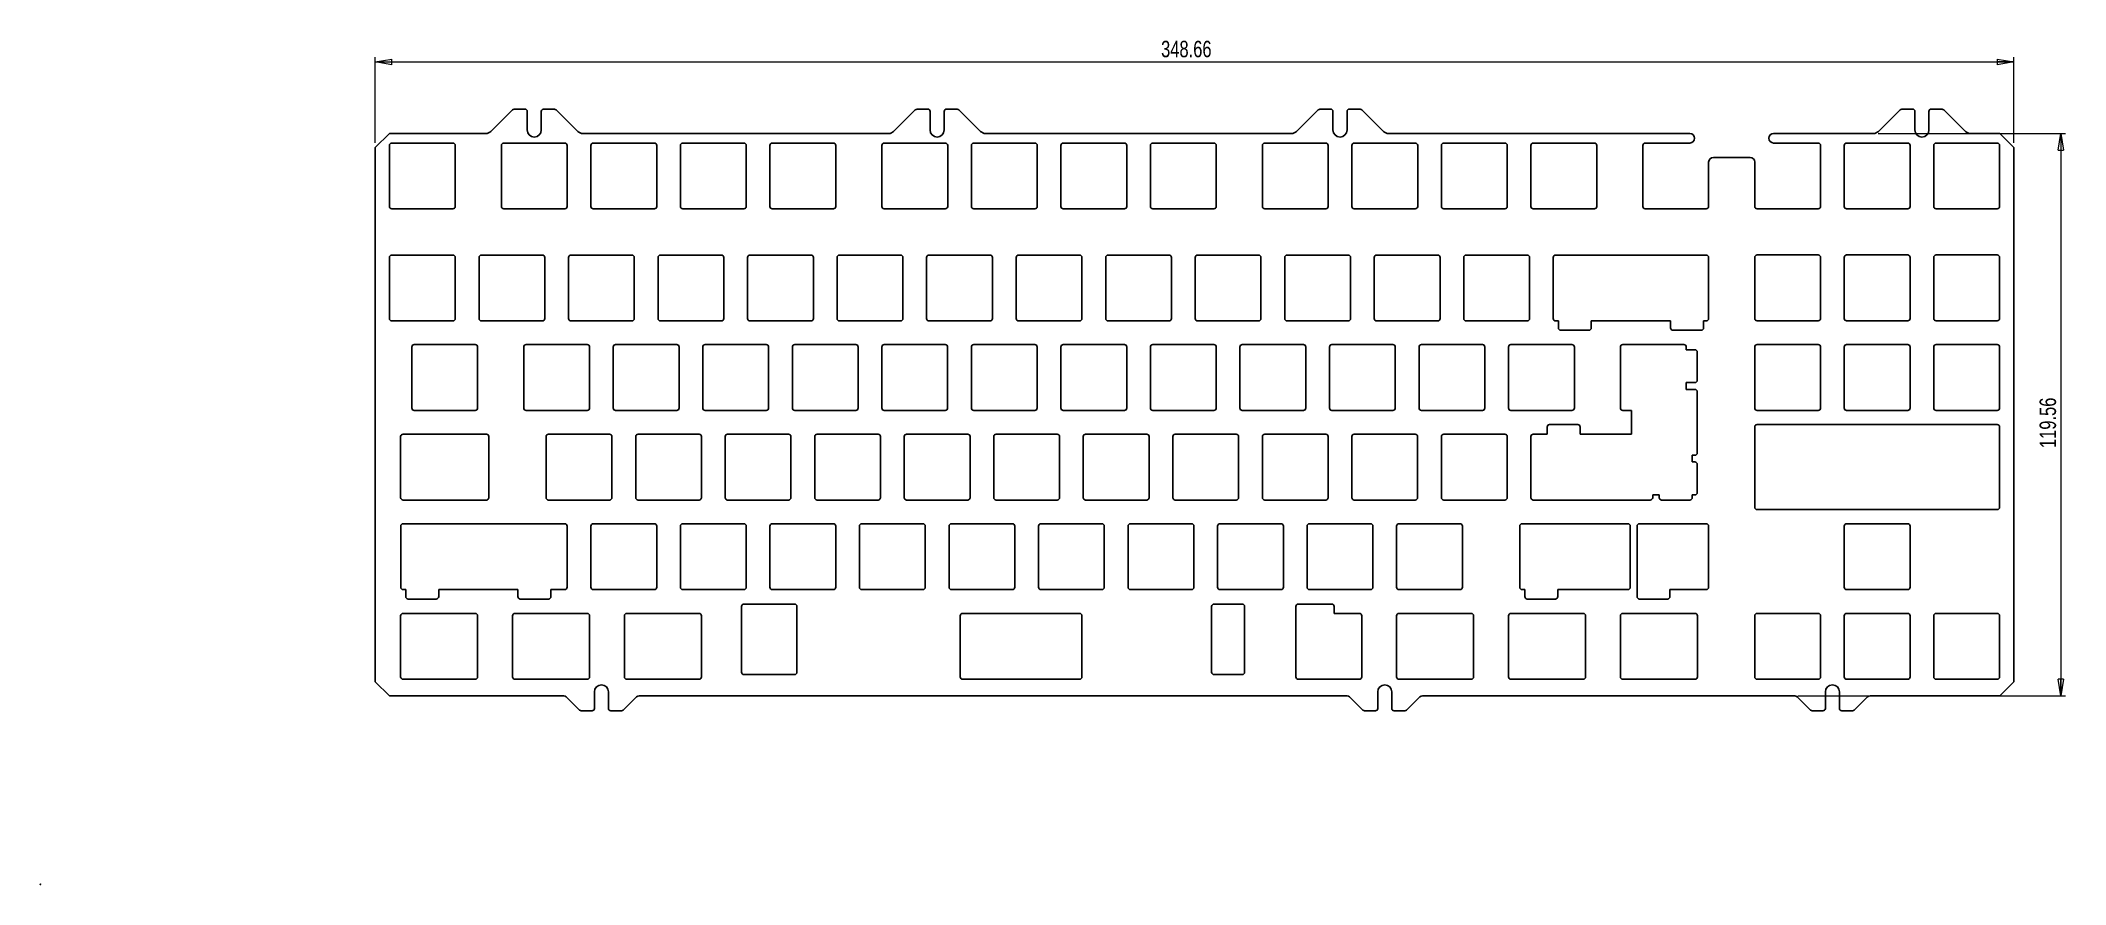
# Model space of a CAD drawing. Header units: millimetres. Extents: x 365 to 796, y 1071 to 1251.
import ezdxf

# ---------------------------------------------------------------- set-up
doc = ezdxf.new("R2010")
doc.units = ezdxf.units.MM
doc.header["$PDSIZE"] = -1
doc.styles.add('SLDTEXTSTYLE0', font='TXT', dxfattribs={"width": 0.75})
doc.dimstyles.new('SLDDIMSTYLE0', dxfattribs={"dimtxt": 3.5, "dimasz": 3.556, "dimexe": 0, "dimexo": 0.0625, "dimgap": 0.875, "dimtad": 1, "dimrnd": 1e-09, "dimzin": 12, "dimdsep": 46, "dimtxsty": 'SLDTEXTSTYLE0', "dimblk1": 'CLOSED', "dimblk2": 'CLOSED', "dimsah": 1, "dimcen": 0.09, "dimadec": 0, "dimazin": 3, "dimtfac": 1, "dimtofl": 0, "dimtmove": 0, "dimatfit": 3, "dimldrblk": 'CLOSED', "dimfxl": 0, "dimfrac": 2, "dimtolj": 1, "dimtzin": 12, "dimarcsym": 0})

# ---------------------------------------------------------------- blocks, each defined once
blk = doc.blocks.new('_Closed')
at = {"color": 0, "linetype": 'ByBlock', "lineweight": -2}
for p, q in [((-1, 0.166667), (0, 0)), ((-1, 0.166667), (-1, -0.166667)), ((0, 0), (-1, -0.166667)), ((0, 0), (-1, 0))]:
    blk.add_line(p, q, dxfattribs=at)
blk = doc.blocks.new('_D')
at = {"color": 7, "linetype": 'Continuous', "lineweight": 0}
for p, q in [((436.62, 1228.97), (436.62, 1247.17)), ((436.62, 1246.17), (785.28, 1246.17)), ((785.28, 1228.97), (785.28, 1247.17))]:
    blk.add_line(p, q, dxfattribs=at)
at = {"color": 7, "linetype": 'Continuous', "lineweight": 18, "xscale": 3.556, "yscale": 3.556}
for p, rotation in [((436.62, 1246.17, -1.25), 179.9999999999991), ((785.28, 1246.17, -1.25), 359.9999999999992)]:
    blk.add_blockref('_Closed', p, dxfattribs=dict(at, rotation=rotation))
at = {"color": 7, "linetype": 'Continuous', "lineweight": 18, "insert": (603.84, 1250.68), "char_height": 3.5, "attachment_point": 1, "style": 'SLDTEXTSTYLE0'}
blk.add_mtext('348.66', dxfattribs=at)
blk = doc.blocks.new('_D_1')
at = {"color": 7, "linetype": 'Continuous', "lineweight": 0}
for p, q in [((756.41, 1230.97), (796.29, 1230.97)), ((795.29, 1230.97), (795.29, 1111.4)), ((739.36, 1111.4), (796.29, 1111.4))]:
    blk.add_line(p, q, dxfattribs=at)
at = {"color": 7, "linetype": 'Continuous', "lineweight": 18, "xscale": 3.556, "yscale": 3.556}
for p, rotation in [((795.29, 1230.97, -1.25), 90.00000000000196), ((795.29, 1111.4, -1.25), 270.0000000000019)]:
    blk.add_blockref('_Closed', p, dxfattribs=dict(at, rotation=rotation))
at = {"color": 7, "linetype": 'Continuous', "lineweight": 18, "insert": (790.77, 1164.07), "char_height": 3.5, "attachment_point": 1, "rotation": 90, "style": 'SLDTEXTSTYLE0'}
blk.add_mtext('119.56', dxfattribs=at)

msp = doc.modelspace()

# ---------------------------------------------------------------- linework, layer by layer
at = {"color": 7, "linetype": 'Continuous', "lineweight": 25}
for p, q in [((465.666, 1235.873), (461.199, 1231.405)), ((468.459, 1236.166), (466.373, 1236.166)), ((468.959, 1231.716), (468.959, 1235.666)), ((471.959, 1235.666), (471.959, 1231.716)), ((474.545, 1236.166), (472.459, 1236.166)), ((479.72, 1231.405), (475.252, 1235.873)), ((551.391, 1235.873), (546.924, 1231.405)), ((554.184, 1236.166), (552.098, 1236.166)), ((554.684, 1231.716), (554.684, 1235.666)), ((557.684, 1235.666), (557.684, 1231.716)), ((560.27, 1236.166), (558.184, 1236.166)), ((565.445, 1231.405), (560.977, 1235.873)), ((637.116, 1235.873), (632.649, 1231.405)), ((639.909, 1236.166), (637.823, 1236.166)), ((640.409, 1231.716), (640.409, 1235.666)), ((643.409, 1235.666), (643.409, 1231.716)), ((645.995, 1236.166), (643.909, 1236.166)), ((651.17, 1231.405), (646.702, 1235.873)), ((760.941, 1235.873), (756.474, 1231.405)), ((763.734, 1236.166), (761.648, 1236.166)), ((764.234, 1231.716), (764.234, 1235.666)), ((767.234, 1235.666), (767.234, 1231.716)), ((769.82, 1236.166), (767.734, 1236.166)), ((774.995, 1231.405), (770.527, 1235.873)), ((439.622, 1230.966), (436.622, 1227.966)), ((460.138, 1230.966), (439.622, 1230.966)), ((439.647, 1215.441), (439.647, 1228.441)), ((440.147, 1228.941), (453.147, 1228.941)), ((453.647, 1228.441), (453.647, 1215.441)), ((463.46, 1215.441), (463.46, 1228.441)), ((463.96, 1228.941), (476.96, 1228.941)), ((477.46, 1228.441), (477.46, 1215.441)), ((545.863, 1230.966), (480.781, 1230.966)), ((482.51, 1215.441), (482.51, 1228.441)), ((483.01, 1228.941), (496.01, 1228.941)), ((496.51, 1228.441), (496.51, 1215.441)), ((501.56, 1215.441), (501.56, 1228.441)), ((502.06, 1228.941), (515.06, 1228.941)), ((515.56, 1228.441), (515.56, 1215.441)), ((520.61, 1215.441), (520.61, 1228.441)), ((521.11, 1228.941), (534.11, 1228.941)), ((534.61, 1228.441), (534.61, 1215.441)), ((544.424, 1215.441), (544.424, 1228.441)), ((544.924, 1228.941), (557.924, 1228.941)), ((558.424, 1228.441), (558.424, 1215.441)), ((563.474, 1215.441), (563.474, 1228.441)), ((563.974, 1228.941), (576.974, 1228.941)), ((631.588, 1230.966), (566.506, 1230.966)), ((577.474, 1228.441), (577.474, 1215.441)), ((582.524, 1215.441), (582.524, 1228.441)), ((583.024, 1228.941), (596.024, 1228.941)), ((596.524, 1228.441), (596.524, 1215.441)), ((601.574, 1215.441), (601.574, 1228.441)), ((602.074, 1228.941), (615.074, 1228.941)), ((615.574, 1228.441), (615.574, 1215.441)), ((625.387, 1215.441), (625.387, 1228.441)), ((625.887, 1228.941), (638.887, 1228.941)), ((639.387, 1228.441), (639.387, 1215.441)), ((644.437, 1215.441), (644.437, 1228.441)), ((644.937, 1228.941), (657.937, 1228.941)), ((716.351, 1230.966), (652.231, 1230.966)), ((658.437, 1228.441), (658.437, 1215.441)), ((663.487, 1215.441), (663.487, 1228.441)), ((663.987, 1228.941), (676.987, 1228.941)), ((677.487, 1228.441), (677.487, 1215.441)), ((682.537, 1215.441), (682.537, 1228.441)), ((683.037, 1228.941), (696.037, 1228.941)), ((696.537, 1228.441), (696.537, 1215.441)), ((706.351, 1215.441), (706.351, 1228.441)), ((706.851, 1228.941), (716.351, 1228.941)), ((755.413, 1230.966), (734.159, 1230.966)), ((734.159, 1228.941), (743.659, 1228.941)), ((744.159, 1228.441), (744.159, 1215.441)), ((749.209, 1215.441), (749.209, 1228.441)), ((749.709, 1228.941), (762.709, 1228.941)), ((763.209, 1228.441), (763.209, 1215.441)), ((768.259, 1215.441), (768.259, 1228.441)), ((768.759, 1228.941), (781.759, 1228.941)), ((782.284, 1230.966), (776.056, 1230.966)), ((782.259, 1228.441), (782.259, 1215.441)), ((785.284, 1227.966), (782.284, 1230.966)), ((436.622, 1227.966), (436.622, 1114.403)), ((720.351, 1224.891), (720.351, 1215.441)), ((729.159, 1225.891), (721.351, 1225.891)), ((730.159, 1215.441), (730.159, 1224.891)), ((785.284, 1114.403), (785.284, 1227.966)), ((453.147, 1214.941), (440.147, 1214.941)), ((476.96, 1214.941), (463.96, 1214.941)), ((496.01, 1214.941), (483.01, 1214.941)), ((515.06, 1214.941), (502.06, 1214.941)), ((534.11, 1214.941), (521.11, 1214.941)), ((557.924, 1214.941), (544.924, 1214.941)), ((576.974, 1214.941), (563.974, 1214.941)), ((596.024, 1214.941), (583.024, 1214.941)), ((615.074, 1214.941), (602.074, 1214.941)), ((638.887, 1214.941), (625.887, 1214.941)), ((657.937, 1214.941), (644.937, 1214.941)), ((676.987, 1214.941), (663.987, 1214.941)), ((696.037, 1214.941), (683.037, 1214.941)), ((719.851, 1214.941), (706.851, 1214.941)), ((743.659, 1214.941), (730.659, 1214.941)), ((762.709, 1214.941), (749.709, 1214.941)), ((781.759, 1214.941), (768.759, 1214.941)), ((439.647, 1191.609), (439.647, 1204.609)), ((440.147, 1205.109), (453.147, 1205.109)), ((453.647, 1204.609), (453.647, 1191.609)), ((458.697, 1191.609), (458.697, 1204.609)), ((459.197, 1205.109), (472.197, 1205.109)), ((472.697, 1204.609), (472.697, 1191.609)), ((477.747, 1191.609), (477.747, 1204.609)), ((478.247, 1205.109), (491.247, 1205.109)), ((491.747, 1204.609), (491.747, 1191.609)), ((496.797, 1191.609), (496.797, 1204.609)), ((497.297, 1205.109), (510.297, 1205.109)), ((510.797, 1204.609), (510.797, 1191.609)), ((515.847, 1191.609), (515.847, 1204.609)), ((516.347, 1205.109), (529.347, 1205.109)), ((529.847, 1204.609), (529.847, 1191.609)), ((534.897, 1191.609), (534.897, 1204.609)), ((535.397, 1205.109), (548.397, 1205.109)), ((548.897, 1204.609), (548.897, 1191.609)), ((553.947, 1191.609), (553.947, 1204.609)), ((567.447, 1205.109), (554.447, 1205.109)), ((567.947, 1204.609), (567.947, 1191.609)), ((572.997, 1191.609), (572.997, 1204.609)), ((586.497, 1205.109), (573.497, 1205.109)), ((586.997, 1204.609), (586.997, 1191.609)), ((592.047, 1191.609), (592.047, 1204.609)), ((605.547, 1205.109), (592.547, 1205.109)), ((606.047, 1204.609), (606.047, 1191.609)), ((611.097, 1191.609), (611.097, 1204.609)), ((624.597, 1205.109), (611.597, 1205.109)), ((625.097, 1204.609), (625.097, 1191.609)), ((630.147, 1191.609), (630.147, 1204.609)), ((643.647, 1205.109), (630.647, 1205.109)), ((644.147, 1204.609), (644.147, 1191.609)), ((649.197, 1191.609), (649.197, 1204.609)), ((662.697, 1205.109), (649.697, 1205.109)), ((663.197, 1204.609), (663.197, 1191.609)), ((668.247, 1191.609), (668.247, 1204.609)), ((681.747, 1205.109), (668.747, 1205.109)), ((682.247, 1204.609), (682.247, 1191.609)), ((687.297, 1204.609), (687.297, 1204.134)), ((687.297, 1192.128), (687.297, 1204.128)), ((719.847, 1205.109), (687.797, 1205.109)), ((720.347, 1191.609), (720.347, 1204.609)), ((730.159, 1191.628), (730.159, 1204.628)), ((730.659, 1205.128), (743.659, 1205.128)), ((744.159, 1204.628), (744.159, 1191.628)), ((749.209, 1191.628), (749.209, 1204.628)), ((749.709, 1205.128), (762.709, 1205.128)), ((763.209, 1204.628), (763.209, 1191.628)), ((768.259, 1191.628), (768.259, 1204.628)), ((768.759, 1205.128), (781.759, 1205.128)), ((782.259, 1204.628), (782.259, 1191.628)), ((453.147, 1191.109), (440.147, 1191.109)), ((472.197, 1191.109), (459.197, 1191.109)), ((491.247, 1191.109), (478.247, 1191.109)), ((510.297, 1191.109), (497.297, 1191.109)), ((529.347, 1191.109), (516.347, 1191.109)), ((548.397, 1191.109), (535.397, 1191.109)), ((554.447, 1191.109), (567.447, 1191.109)), ((573.497, 1191.109), (586.497, 1191.109)), ((592.547, 1191.109), (605.547, 1191.109)), ((611.597, 1191.109), (624.597, 1191.109)), ((630.647, 1191.109), (643.647, 1191.109)), ((649.697, 1191.109), (662.697, 1191.109)), ((668.747, 1191.109), (681.747, 1191.109)), ((687.297, 1192.122), (687.297, 1191.609)), ((687.797, 1191.109), (688.384, 1191.109)), ((688.384, 1189.628), (688.384, 1191.109)), ((695.384, 1191.109), (695.384, 1189.628)), ((695.384, 1191.109), (712.26, 1191.109)), ((712.26, 1189.628), (712.26, 1191.109)), ((719.26, 1191.109), (719.26, 1189.628)), ((719.26, 1191.109), (719.847, 1191.109)), ((743.659, 1191.128), (730.659, 1191.128)), ((762.709, 1191.128), (749.709, 1191.128)), ((781.759, 1191.128), (768.759, 1191.128)), ((444.409, 1172.578), (444.409, 1185.578)), ((444.909, 1186.078), (457.909, 1186.078)), ((458.409, 1185.578), (458.409, 1172.578)), ((468.222, 1172.578), (468.222, 1185.578)), ((468.722, 1186.078), (481.722, 1186.078)), ((482.222, 1185.578), (482.222, 1172.578)), ((487.272, 1172.578), (487.272, 1185.578)), ((487.772, 1186.078), (500.772, 1186.078)), ((501.272, 1185.578), (501.272, 1172.578)), ((506.322, 1172.578), (506.322, 1185.578)), ((506.822, 1186.078), (519.822, 1186.078)), ((520.322, 1185.578), (520.322, 1172.578)), ((525.372, 1172.578), (525.372, 1185.578)), ((525.872, 1186.078), (538.872, 1186.078)), ((539.372, 1185.578), (539.372, 1172.578)), ((544.422, 1172.578), (544.422, 1185.578)), ((544.922, 1186.078), (557.922, 1186.078)), ((558.422, 1185.578), (558.422, 1172.578)), ((563.472, 1172.578), (563.472, 1185.578)), ((563.972, 1186.078), (576.972, 1186.078)), ((577.472, 1185.578), (577.472, 1172.578)), ((582.522, 1172.578), (582.522, 1185.578)), ((583.022, 1186.078), (596.022, 1186.078)), ((596.522, 1185.578), (596.522, 1172.578)), ((601.572, 1172.578), (601.572, 1185.578)), ((602.072, 1186.078), (615.072, 1186.078)), ((615.572, 1185.578), (615.572, 1172.578)), ((620.622, 1172.578), (620.622, 1185.578)), ((621.122, 1186.078), (634.122, 1186.078)), ((634.622, 1185.578), (634.622, 1172.578)), ((639.672, 1172.578), (639.672, 1185.578)), ((640.172, 1186.078), (653.172, 1186.078)), ((653.672, 1185.578), (653.672, 1172.578)), ((658.722, 1172.578), (658.722, 1185.578)), ((659.222, 1186.078), (672.222, 1186.078)), ((672.722, 1185.578), (672.722, 1172.578)), ((677.772, 1172.578), (677.772, 1185.578)), ((678.272, 1186.078), (691.272, 1186.078)), ((694.884, 1189.128), (688.884, 1189.128)), ((691.772, 1185.578), (691.772, 1172.578)), ((701.584, 1172.578), (701.584, 1185.578)), ((702.084, 1186.078), (715.084, 1186.078)), ((718.76, 1189.128), (712.76, 1189.128)), ((715.584, 1184.991), (715.584, 1185.578)), ((715.584, 1184.991), (717.434, 1184.991)), ((730.159, 1172.578), (730.159, 1185.578)), ((730.659, 1186.078), (743.659, 1186.078)), ((744.159, 1185.578), (744.159, 1172.578)), ((749.209, 1172.578), (749.209, 1185.578)), ((749.709, 1186.078), (762.709, 1186.078)), ((763.209, 1185.578), (763.209, 1172.578)), ((768.259, 1172.578), (768.259, 1185.578)), ((768.759, 1186.078), (781.759, 1186.078)), ((782.259, 1185.578), (782.259, 1172.578)), ((717.934, 1184.491), (717.934, 1178.988)), ((715.584, 1177.991), (715.584, 1176.553)), ((716.934, 1177.991), (715.584, 1177.991)), ((715.584, 1176.553), (717.434, 1176.553)), ((716.942, 1177.991), (717.434, 1177.991)), ((717.934, 1178.491), (717.934, 1178.986)), ((457.909, 1172.078), (444.909, 1172.078)), ((481.722, 1172.078), (468.722, 1172.078)), ((500.772, 1172.078), (487.772, 1172.078)), ((519.822, 1172.078), (506.822, 1172.078)), ((538.872, 1172.078), (525.872, 1172.078)), ((557.922, 1172.078), (544.922, 1172.078)), ((576.972, 1172.078), (563.972, 1172.078)), ((596.022, 1172.078), (583.022, 1172.078)), ((615.072, 1172.078), (602.072, 1172.078)), ((634.122, 1172.078), (621.122, 1172.078)), ((653.172, 1172.078), (640.172, 1172.078)), ((672.222, 1172.078), (659.222, 1172.078)), ((691.272, 1172.078), (678.272, 1172.078)), ((703.934, 1172.078), (702.084, 1172.078)), ((703.934, 1167.028), (703.934, 1172.078)), ((717.934, 1176.053), (717.934, 1163.053)), ((743.659, 1172.078), (730.659, 1172.078)), ((762.709, 1172.078), (749.709, 1172.078)), ((781.759, 1172.078), (768.759, 1172.078)), ((686.002, 1167.028), (686.002, 1168.559)), ((686.502, 1169.059), (692.502, 1169.059)), ((693.002, 1168.559), (693.002, 1167.028)), ((730.159, 1168.578), (730.159, 1151.478)), ((730.659, 1169.078), (781.759, 1169.078)), ((782.259, 1168.578), (782.259, 1151.478)), ((442.028, 1153.528), (442.028, 1166.528)), ((442.528, 1167.028), (460.29, 1167.028)), ((460.79, 1166.528), (460.79, 1153.528)), ((472.984, 1153.528), (472.984, 1166.528)), ((473.484, 1167.028), (486.484, 1167.028)), ((486.984, 1166.528), (486.984, 1153.528)), ((492.034, 1153.528), (492.034, 1166.528)), ((492.534, 1167.028), (505.534, 1167.028)), ((506.034, 1166.528), (506.034, 1153.528)), ((511.084, 1153.528), (511.084, 1166.528)), ((511.584, 1167.028), (524.584, 1167.028)), ((525.084, 1166.528), (525.084, 1153.528)), ((530.134, 1153.528), (530.134, 1166.528)), ((530.634, 1167.028), (543.634, 1167.028)), ((544.134, 1166.528), (544.134, 1153.528)), ((549.184, 1153.528), (549.184, 1166.528)), ((549.684, 1167.028), (562.684, 1167.028)), ((563.184, 1166.528), (563.184, 1153.528)), ((568.234, 1153.528), (568.234, 1166.528)), ((568.734, 1167.028), (581.734, 1167.028)), ((582.234, 1166.528), (582.234, 1153.528)), ((587.284, 1153.528), (587.284, 1166.528)), ((587.784, 1167.028), (600.784, 1167.028)), ((601.284, 1166.528), (601.284, 1153.528)), ((606.334, 1153.528), (606.334, 1166.528)), ((606.834, 1167.028), (619.834, 1167.028)), ((620.334, 1166.528), (620.334, 1153.528)), ((625.384, 1153.528), (625.384, 1166.528)), ((625.884, 1167.028), (638.884, 1167.028)), ((639.384, 1166.528), (639.384, 1153.528)), ((644.434, 1153.528), (644.434, 1166.528)), ((644.934, 1167.028), (657.934, 1167.028)), ((658.434, 1166.528), (658.434, 1153.528)), ((663.484, 1153.528), (663.484, 1166.528)), ((663.984, 1167.028), (676.984, 1167.028)), ((677.484, 1166.528), (677.484, 1153.528)), ((682.534, 1153.528), (682.534, 1166.528)), ((683.034, 1167.028), (686.002, 1167.028)), ((693.002, 1167.028), (703.934, 1167.028)), ((716.878, 1162.553), (716.878, 1161.115)), ((716.878, 1162.553), (717.434, 1162.553)), ((717.434, 1161.115), (716.878, 1161.115)), ((717.934, 1160.12), (717.934, 1160.615)), ((717.934, 1160.119), (717.934, 1154.615)), ((460.29, 1153.028), (442.528, 1153.028)), ((486.484, 1153.028), (473.484, 1153.028)), ((505.534, 1153.028), (492.534, 1153.028)), ((524.584, 1153.028), (511.584, 1153.028)), ((543.634, 1153.028), (530.634, 1153.028)), ((562.684, 1153.028), (549.684, 1153.028)), ((581.734, 1153.028), (568.734, 1153.028)), ((600.784, 1153.028), (587.784, 1153.028)), ((619.834, 1153.028), (606.834, 1153.028)), ((638.884, 1153.028), (625.884, 1153.028)), ((657.934, 1153.028), (644.934, 1153.028)), ((676.984, 1153.028), (663.984, 1153.028)), ((707.94, 1153.028), (683.034, 1153.028)), ((708.44, 1153.528), (708.44, 1154.115)), ((709.843, 1154.115), (708.44, 1154.115)), ((709.843, 1154.115), (709.843, 1153.528)), ((716.378, 1153.028), (710.343, 1153.028)), ((716.878, 1154.115), (717.434, 1154.115)), ((716.878, 1153.528), (716.878, 1154.115)), ((730.659, 1150.978), (781.759, 1150.978)), ((442.029, 1134.478), (442.029, 1147.478)), ((442.529, 1147.978), (476.959, 1147.978)), ((477.459, 1147.478), (477.459, 1134.478)), ((482.509, 1134.478), (482.509, 1147.478)), ((483.009, 1147.978), (496.009, 1147.978)), ((496.509, 1147.478), (496.509, 1134.478)), ((501.559, 1134.478), (501.559, 1147.478)), ((502.059, 1147.978), (515.059, 1147.978)), ((515.559, 1147.478), (515.559, 1134.478)), ((520.609, 1134.478), (520.609, 1147.478)), ((521.109, 1147.978), (534.109, 1147.978)), ((534.609, 1147.478), (534.609, 1134.478)), ((539.659, 1134.478), (539.659, 1147.478)), ((540.159, 1147.978), (553.159, 1147.978)), ((553.659, 1147.478), (553.659, 1134.478)), ((558.709, 1134.478), (558.709, 1147.478)), ((559.209, 1147.978), (572.209, 1147.978)), ((572.709, 1147.478), (572.709, 1134.478)), ((577.759, 1134.478), (577.759, 1147.478)), ((578.259, 1147.978), (591.259, 1147.978)), ((591.759, 1147.478), (591.759, 1134.478)), ((596.809, 1134.478), (596.809, 1147.478)), ((597.309, 1147.978), (610.309, 1147.978)), ((610.809, 1147.478), (610.809, 1134.478)), ((615.859, 1134.478), (615.859, 1147.478)), ((616.359, 1147.978), (629.359, 1147.978)), ((629.859, 1147.478), (629.859, 1134.478)), ((634.909, 1134.478), (634.909, 1147.478)), ((635.409, 1147.978), (648.409, 1147.978)), ((648.909, 1147.478), (648.909, 1134.478)), ((653.959, 1134.478), (653.959, 1147.478)), ((654.459, 1147.978), (667.459, 1147.978)), ((667.959, 1147.478), (667.959, 1134.478)), ((680.153, 1147.478), (680.153, 1134.478)), ((681.153, 1147.978), (680.653, 1147.978)), ((681.153, 1147.978), (702.678, 1147.978)), ((703.178, 1147.978), (702.678, 1147.978)), ((703.678, 1134.478), (703.678, 1147.478)), ((705.116, 1146.986), (705.116, 1147.478)), ((705.116, 1133.975), (705.116, 1146.978)), ((705.616, 1147.978), (719.847, 1147.978)), ((720.347, 1147.478), (720.347, 1134.478)), ((749.209, 1134.478), (749.209, 1147.478)), ((749.709, 1147.978), (762.709, 1147.978)), ((763.209, 1147.478), (763.209, 1134.478)), ((442.529, 1133.978), (443.115, 1133.978)), ((443.115, 1132.478), (443.115, 1133.978)), ((450.115, 1133.978), (450.115, 1132.478)), ((466.991, 1133.978), (450.115, 1133.978)), ((466.991, 1132.478), (466.991, 1133.978)), ((476.959, 1133.978), (473.991, 1133.978)), ((473.991, 1133.978), (473.991, 1132.478)), ((496.009, 1133.978), (483.009, 1133.978)), ((515.059, 1133.978), (502.059, 1133.978)), ((534.109, 1133.978), (521.109, 1133.978)), ((553.159, 1133.978), (540.159, 1133.978)), ((572.209, 1133.978), (559.209, 1133.978)), ((591.259, 1133.978), (578.259, 1133.978)), ((610.309, 1133.978), (597.309, 1133.978)), ((629.359, 1133.978), (616.359, 1133.978)), ((648.409, 1133.978), (635.409, 1133.978)), ((667.459, 1133.978), (654.459, 1133.978)), ((680.653, 1133.978), (681.153, 1133.978)), ((681.153, 1133.978), (681.24, 1133.978)), ((681.24, 1132.478), (681.24, 1133.978)), ((702.678, 1133.978), (688.24, 1133.978)), ((688.24, 1133.978), (688.24, 1132.478)), ((702.678, 1133.978), (703.178, 1133.978)), ((705.116, 1132.478), (705.116, 1133.975)), ((712.116, 1133.978), (712.116, 1132.478)), ((719.847, 1133.978), (712.116, 1133.978)), ((762.709, 1133.978), (749.709, 1133.978)), ((449.615, 1131.978), (443.615, 1131.978)), ((473.491, 1131.978), (467.491, 1131.978)), ((514.584, 1130.413), (514.584, 1116.413)), ((515.084, 1130.913), (525.847, 1130.913)), ((526.347, 1130.413), (526.347, 1116.413)), ((614.597, 1116.413), (614.597, 1130.413)), ((615.097, 1130.913), (621.097, 1130.913)), ((621.597, 1130.413), (621.597, 1116.413)), ((632.528, 1115.409), (632.528, 1130.409)), ((633.028, 1130.909), (640.147, 1130.909)), ((640.647, 1130.409), (640.647, 1128.909)), ((687.74, 1131.978), (681.74, 1131.978)), ((711.616, 1131.978), (705.616, 1131.978)), ((442.028, 1115.409), (442.028, 1128.409)), ((442.528, 1128.909), (457.909, 1128.909)), ((458.409, 1128.409), (458.409, 1115.409)), ((465.841, 1115.409), (465.841, 1128.409)), ((466.341, 1128.909), (481.722, 1128.909)), ((482.222, 1128.409), (482.222, 1115.409)), ((489.653, 1115.409), (489.653, 1128.409)), ((490.153, 1128.909), (505.534, 1128.909)), ((506.034, 1128.409), (506.034, 1115.409)), ((561.091, 1128.428), (561.091, 1115.428)), ((561.591, 1128.928), (586.497, 1128.928)), ((586.997, 1128.428), (586.997, 1115.428)), ((640.647, 1128.909), (646.028, 1128.909)), ((646.528, 1128.409), (646.528, 1115.409)), ((653.959, 1128.409), (653.959, 1115.409)), ((654.459, 1128.909), (660.088, 1128.909)), ((660.088, 1128.909), (669.341, 1128.909)), ((669.345, 1128.909), (669.841, 1128.909)), ((670.341, 1128.409), (670.341, 1115.409)), ((677.772, 1128.409), (677.772, 1115.409)), ((678.272, 1128.909), (681.096, 1128.909)), ((681.096, 1128.909), (693.153, 1128.909)), ((693.158, 1128.909), (693.653, 1128.909)), ((694.153, 1128.409), (694.153, 1115.409)), ((701.584, 1128.409), (701.584, 1115.409)), ((702.084, 1128.909), (705.077, 1128.909)), ((705.077, 1128.909), (716.966, 1128.909)), ((716.97, 1128.909), (717.466, 1128.909)), ((717.966, 1128.409), (717.966, 1115.409)), ((730.159, 1115.428), (730.159, 1128.428)), ((730.659, 1128.928), (743.659, 1128.928)), ((744.159, 1128.428), (744.159, 1115.428)), ((749.209, 1115.428), (749.209, 1128.428)), ((749.709, 1128.928), (762.709, 1128.928)), ((763.209, 1128.428), (763.209, 1115.428)), ((768.259, 1115.428), (768.259, 1128.428)), ((768.759, 1128.928), (781.759, 1128.928)), ((782.259, 1128.428), (782.259, 1115.428)), ((436.622, 1114.403), (439.622, 1111.403)), ((442.528, 1114.909), (457.402, 1114.909)), ((457.409, 1114.909), (457.402, 1114.909)), ((457.409, 1114.909), (457.909, 1114.909)), ((466.341, 1114.909), (481.21, 1114.909)), ((481.222, 1114.909), (481.21, 1114.909)), ((481.222, 1114.909), (481.722, 1114.909)), ((483.247, 1108.703), (483.247, 1112.228)), ((486.247, 1112.228), (486.247, 1108.703)), ((490.153, 1114.909), (504.998, 1114.909)), ((505.034, 1114.909), (504.998, 1114.909)), ((505.034, 1114.909), (505.534, 1114.909)), ((515.084, 1115.913), (519.409, 1115.913)), ((519.409, 1115.912), (519.409, 1115.913)), ((525.349, 1115.909), (519.409, 1115.912)), ((525.429, 1115.913), (525.847, 1115.913)), ((561.591, 1114.928), (578.555, 1114.928)), ((585.997, 1114.928), (578.555, 1114.928)), ((585.997, 1114.928), (586.497, 1114.928)), ((621.097, 1115.913), (615.097, 1115.913)), ((646.028, 1114.909), (633.028, 1114.909)), ((649.934, 1108.703), (649.934, 1112.228)), ((652.934, 1112.228), (652.934, 1108.703)), ((654.459, 1114.909), (669.841, 1114.909)), ((678.272, 1114.909), (693.653, 1114.909)), ((702.084, 1114.909), (717.466, 1114.909)), ((743.659, 1114.928), (730.659, 1114.928)), ((745.184, 1108.703), (745.184, 1112.228)), ((748.184, 1112.228), (748.184, 1108.703)), ((762.709, 1114.928), (749.709, 1114.928)), ((781.759, 1114.928), (768.759, 1114.928)), ((782.284, 1111.403), (785.284, 1114.403)), ((439.622, 1111.403), (476.425, 1111.403)), ((477.486, 1110.964), (479.954, 1108.496)), ((480.661, 1108.203), (482.747, 1108.203)), ((486.747, 1108.203), (488.833, 1108.203)), ((489.54, 1108.496), (492.007, 1110.964)), ((493.068, 1111.403), (643.113, 1111.403)), ((644.174, 1110.964), (646.641, 1108.496)), ((647.348, 1108.203), (649.434, 1108.203)), ((653.434, 1108.203), (655.52, 1108.203)), ((656.227, 1108.496), (658.695, 1110.964)), ((659.756, 1111.403), (738.363, 1111.403)), ((739.424, 1110.964), (741.891, 1108.496)), ((742.598, 1108.203), (744.684, 1108.203)), ((748.684, 1108.203), (750.77, 1108.203)), ((751.477, 1108.496), (753.945, 1110.964)), ((755.006, 1111.403), (782.284, 1111.403))]:
    msp.add_line(p, q, dxfattribs=at)
at = {"color": 7, "linetype": 'Continuous'}
for q in [(365.389, 1071.419), (365.459, 1071.28)]:
    msp.add_line((365.389, 1071.28), q, dxfattribs=at)
at = {"color": 7, "linetype": 'Continuous', "lineweight": 25}
for centre, radius, start, end in [((466.373, 1235.166), 1, 90, 135), ((474.545, 1235.166), 1, 45, 90), ((552.098, 1235.166), 1, 90, 135), ((560.27, 1235.166), 1, 45, 90), ((637.823, 1235.166), 1, 90, 135), ((645.995, 1235.166), 1, 45, 90), ((761.648, 1235.166), 1, 90, 135), ((769.82, 1235.166), 1, 45, 90), ((440.147, 1228.441), 0.5, 90, 180), ((453.147, 1228.441), 0.5, 0, 90), ((460.138, 1232.466), 1.5, 270, 315), ((463.96, 1228.441), 0.5, 90, 180), ((470.459, 1231.716), 1.5, 180, 0), ((476.96, 1228.441), 0.5, 0, 90), ((480.781, 1232.466), 1.5, 225, 270), ((483.01, 1228.441), 0.5, 90, 180), ((496.01, 1228.441), 0.5, 0, 90), ((502.06, 1228.441), 0.5, 90, 180), ((515.06, 1228.441), 0.5, 0, 90), ((521.11, 1228.441), 0.5, 90, 180), ((534.11, 1228.441), 0.5, 0, 90), ((544.924, 1228.441), 0.5, 90, 180), ((545.863, 1232.466), 1.5, 270, 315), ((556.184, 1231.716), 1.5, 180, 0), ((557.924, 1228.441), 0.5, 0, 90), ((563.974, 1228.441), 0.5, 90, 180), ((566.506, 1232.466), 1.5, 225, 270), ((576.974, 1228.441), 0.5, 0, 90), ((583.024, 1228.441), 0.5, 90, 180), ((596.024, 1228.441), 0.5, 0, 90), ((602.074, 1228.441), 0.5, 90, 180), ((615.074, 1228.441), 0.5, 0, 90), ((625.887, 1228.441), 0.5, 90, 180), ((631.588, 1232.466), 1.5, 270, 315), ((638.887, 1228.441), 0.5, 0, 90), ((641.909, 1231.716), 1.5, 180, 0), ((644.937, 1228.441), 0.5, 90, 180), ((652.231, 1232.466), 1.5, 225, 270), ((657.937, 1228.441), 0.5, 0, 90), ((663.987, 1228.441), 0.5, 90, 180), ((676.987, 1228.441), 0.5, 0, 90), ((683.037, 1228.441), 0.5, 90, 180), ((696.037, 1228.441), 0.5, 0, 90), ((706.851, 1228.441), 0.5, 90, 180), ((716.351, 1229.941), 1, 270, 90), ((734.159, 1229.941), 1, 90, 270), ((743.659, 1228.441), 0.5, 0, 90), ((749.709, 1228.441), 0.5, 90, 180), ((755.413, 1232.466), 1.5, 270, 315), ((762.709, 1228.441), 0.5, 0, 90), ((765.734, 1231.716), 1.5, 180, 0), ((768.759, 1228.441), 0.5, 90, 180), ((776.056, 1232.466), 1.5, 225, 270), ((781.759, 1228.441), 0.5, 0, 90), ((721.351, 1224.891), 1, 90, 180), ((729.159, 1224.891), 1, 0, 90), ((440.147, 1215.441), 0.5, 180, 270), ((453.147, 1215.441), 0.5, 270, 0), ((463.96, 1215.441), 0.5, 180, 270), ((476.96, 1215.441), 0.5, 270, 0), ((483.01, 1215.441), 0.5, 180, 270), ((496.01, 1215.441), 0.5, 270, 0), ((502.06, 1215.441), 0.5, 180, 270), ((515.06, 1215.441), 0.5, 270, 0), ((521.11, 1215.441), 0.5, 180, 270), ((534.11, 1215.441), 0.5, 270, 0), ((544.924, 1215.441), 0.5, 180, 270), ((557.924, 1215.441), 0.5, 270, 0), ((563.974, 1215.441), 0.5, 180, 270), ((576.974, 1215.441), 0.5, 270, 0), ((583.024, 1215.441), 0.5, 180, 270), ((596.024, 1215.441), 0.5, 270, 0), ((602.074, 1215.441), 0.5, 180, 270), ((615.074, 1215.441), 0.5, 270, 0), ((625.887, 1215.441), 0.5, 180, 270), ((638.887, 1215.441), 0.5, 270, 0), ((644.937, 1215.441), 0.5, 180, 270), ((657.937, 1215.441), 0.5, 270, 0), ((663.987, 1215.441), 0.5, 180, 270), ((676.987, 1215.441), 0.5, 270, 0), ((683.037, 1215.441), 0.5, 180, 270), ((696.037, 1215.441), 0.5, 270, 0), ((706.851, 1215.441), 0.5, 180, 270), ((719.851, 1215.441), 0.5, 270, 0), ((730.659, 1215.441), 0.5, 180, 270), ((743.659, 1215.441), 0.5, 270, 0), ((749.709, 1215.441), 0.5, 180, 270), ((762.709, 1215.441), 0.5, 270, 0), ((768.759, 1215.441), 0.5, 180, 270), ((781.759, 1215.441), 0.5, 270, 0), ((440.147, 1204.609), 0.5, 90, 180), ((453.147, 1204.609), 0.5, 0, 90), ((459.197, 1204.609), 0.5, 90, 180), ((472.197, 1204.609), 0.5, 0, 90), ((478.247, 1204.609), 0.5, 90, 180), ((491.247, 1204.609), 0.5, 0, 90), ((497.297, 1204.609), 0.5, 90, 180), ((510.297, 1204.609), 0.5, 0, 90), ((516.347, 1204.609), 0.5, 90, 180), ((529.347, 1204.609), 0.5, 0, 90), ((535.397, 1204.609), 0.5, 90, 180), ((548.397, 1204.609), 0.5, 0, 90), ((554.447, 1204.609), 0.5, 90, 180), ((567.447, 1204.609), 0.5, 0, 90), ((573.497, 1204.609), 0.5, 90, 180), ((586.497, 1204.609), 0.5, 0, 90), ((592.547, 1204.609), 0.5, 90, 180), ((605.547, 1204.609), 0.5, 0, 90), ((611.597, 1204.609), 0.5, 90, 180), ((624.597, 1204.609), 0.5, 0, 90), ((630.647, 1204.609), 0.5, 90, 180), ((643.647, 1204.609), 0.5, 0, 90), ((649.697, 1204.609), 0.5, 90, 180), ((662.697, 1204.609), 0.5, 0, 90), ((668.747, 1204.609), 0.5, 90, 180), ((681.747, 1204.609), 0.5, 0, 90), ((687.797, 1204.609), 0.5, 90, 180), ((688.297, 1204.128), 1, 179.65327, 180), ((719.847, 1204.609), 0.5, 0, 90), ((730.659, 1204.628), 0.5, 90, 180), ((743.659, 1204.628), 0.5, 0, 90), ((749.709, 1204.628), 0.5, 90, 180), ((762.709, 1204.628), 0.5, 0, 90), ((768.759, 1204.628), 0.5, 90, 180), ((781.759, 1204.628), 0.5, 0, 90), ((440.147, 1191.609), 0.5, 180, 270), ((453.147, 1191.609), 0.5, 270, 0), ((459.197, 1191.609), 0.5, 180, 270), ((472.197, 1191.609), 0.5, 270, 0), ((478.247, 1191.609), 0.5, 180, 270), ((491.247, 1191.609), 0.5, 270, 0), ((497.297, 1191.609), 0.5, 180, 270), ((510.297, 1191.609), 0.5, 270, 0), ((516.347, 1191.609), 0.5, 180, 270), ((529.347, 1191.609), 0.5, 270, 0), ((535.397, 1191.609), 0.5, 180, 270), ((548.397, 1191.609), 0.5, 270, 0), ((554.447, 1191.609), 0.5, 180, 270), ((567.447, 1191.609), 0.5, 270, 0), ((573.497, 1191.609), 0.5, 180, 270), ((586.497, 1191.609), 0.5, 270, 0), ((592.547, 1191.609), 0.5, 180, 270), ((605.547, 1191.609), 0.5, 270, 0), ((611.597, 1191.609), 0.5, 180, 270), ((624.597, 1191.609), 0.5, 270, 0), ((630.647, 1191.609), 0.5, 180, 270), ((643.647, 1191.609), 0.5, 270, 0), ((649.697, 1191.609), 0.5, 180, 270), ((662.697, 1191.609), 0.5, 270, 0), ((668.747, 1191.609), 0.5, 180, 270), ((681.747, 1191.609), 0.5, 270, 0), ((688.297, 1192.128), 1, 180, 180.34673), ((687.797, 1191.609), 0.5, 180, 270), ((688.884, 1189.628), 0.5, 180, 270), ((694.884, 1189.628), 0.5, 270, 0), ((712.76, 1189.628), 0.5, 180, 270), ((718.76, 1189.628), 0.5, 270, 0), ((719.847, 1191.609), 0.5, 270, 0), ((730.659, 1191.628), 0.5, 180, 270), ((743.659, 1191.628), 0.5, 270, 0), ((749.709, 1191.628), 0.5, 180, 270), ((762.709, 1191.628), 0.5, 270, 0), ((768.759, 1191.628), 0.5, 180, 270), ((781.759, 1191.628), 0.5, 270, 0), ((444.909, 1185.578), 0.5, 90, 180), ((457.909, 1185.578), 0.5, 0, 90), ((468.722, 1185.578), 0.5, 90, 180), ((481.722, 1185.578), 0.5, 0, 90), ((487.772, 1185.578), 0.5, 90, 180), ((500.772, 1185.578), 0.5, 0, 90), ((506.822, 1185.578), 0.5, 90, 180), ((519.822, 1185.578), 0.5, 0, 90), ((525.872, 1185.578), 0.5, 90, 180), ((538.872, 1185.578), 0.5, 0, 90), ((544.922, 1185.578), 0.5, 90, 180), ((557.922, 1185.578), 0.5, 0, 90), ((563.972, 1185.578), 0.5, 90, 180), ((576.972, 1185.578), 0.5, 0, 90), ((583.022, 1185.578), 0.5, 90, 180), ((596.022, 1185.578), 0.5, 0, 90), ((602.072, 1185.578), 0.5, 90, 180), ((615.072, 1185.578), 0.5, 0, 90), ((621.122, 1185.578), 0.5, 90, 180), ((634.122, 1185.578), 0.5, 0, 90), ((640.172, 1185.578), 0.5, 90, 180), ((653.172, 1185.578), 0.5, 0, 90), ((659.222, 1185.578), 0.5, 90, 180), ((672.222, 1185.578), 0.5, 0, 90), ((678.272, 1185.578), 0.5, 90, 180), ((691.272, 1185.578), 0.5, 0, 90), ((702.084, 1185.578), 0.5, 90, 180), ((715.084, 1185.578), 0.5, 0, 90), ((717.434, 1184.491), 0.5, 0, 90), ((730.659, 1185.578), 0.5, 90, 180), ((743.659, 1185.578), 0.5, 0, 90), ((749.709, 1185.578), 0.5, 90, 180), ((762.709, 1185.578), 0.5, 0, 90), ((768.759, 1185.578), 0.5, 90, 180), ((781.759, 1185.578), 0.5, 0, 90), ((716.934, 1178.991), 1, 270, 270.44479), ((717.434, 1178.491), 0.5, 270, 0), ((717.434, 1176.053), 0.5, 0, 90), ((716.934, 1178.991), 1, 359.71683, 359.81006), ((444.909, 1172.578), 0.5, 180, 270), ((457.909, 1172.578), 0.5, 270, 0), ((468.722, 1172.578), 0.5, 180, 270), ((481.722, 1172.578), 0.5, 270, 0), ((487.772, 1172.578), 0.5, 180, 270), ((500.772, 1172.578), 0.5, 270, 0), ((506.822, 1172.578), 0.5, 180, 270), ((519.822, 1172.578), 0.5, 270, 0), ((525.872, 1172.578), 0.5, 180, 270), ((538.872, 1172.578), 0.5, 270, 0), ((544.922, 1172.578), 0.5, 180, 270), ((557.922, 1172.578), 0.5, 270, 0), ((563.972, 1172.578), 0.5, 180, 270), ((576.972, 1172.578), 0.5, 270, 0), ((583.022, 1172.578), 0.5, 180, 270), ((596.022, 1172.578), 0.5, 270, 0), ((602.072, 1172.578), 0.5, 180, 270), ((615.072, 1172.578), 0.5, 270, 0), ((621.122, 1172.578), 0.5, 180, 270), ((634.122, 1172.578), 0.5, 270, 0), ((640.172, 1172.578), 0.5, 180, 270), ((653.172, 1172.578), 0.5, 270, 0), ((659.222, 1172.578), 0.5, 180, 270), ((672.222, 1172.578), 0.5, 270, 0), ((678.272, 1172.578), 0.5, 180, 270), ((691.272, 1172.578), 0.5, 270, 0), ((702.084, 1172.578), 0.5, 180, 270), ((730.659, 1172.578), 0.5, 180, 270), ((743.659, 1172.578), 0.5, 270, 0), ((749.709, 1172.578), 0.5, 180, 270), ((762.709, 1172.578), 0.5, 270, 0), ((768.759, 1172.578), 0.5, 180, 270), ((781.759, 1172.578), 0.5, 270, 0), ((686.502, 1168.559), 0.5, 90, 180), ((692.502, 1168.559), 0.5, 0, 90), ((730.659, 1168.578), 0.5, 90, 180), ((781.759, 1168.578), 0.5, 0, 90), ((442.528, 1166.528), 0.5, 90, 180), ((460.29, 1166.528), 0.5, 0, 90), ((473.484, 1166.528), 0.5, 90, 180), ((486.484, 1166.528), 0.5, 0, 90), ((492.534, 1166.528), 0.5, 90, 180), ((505.534, 1166.528), 0.5, 0, 90), ((511.584, 1166.528), 0.5, 90, 180), ((524.584, 1166.528), 0.5, 0, 90), ((530.634, 1166.528), 0.5, 90, 180), ((543.634, 1166.528), 0.5, 0, 90), ((549.684, 1166.528), 0.5, 90, 180), ((562.684, 1166.528), 0.5, 0, 90), ((568.734, 1166.528), 0.5, 90, 180), ((581.734, 1166.528), 0.5, 0, 90), ((587.784, 1166.528), 0.5, 90, 180), ((600.784, 1166.528), 0.5, 0, 90), ((606.834, 1166.528), 0.5, 90, 180), ((619.834, 1166.528), 0.5, 0, 90), ((625.884, 1166.528), 0.5, 90, 180), ((638.884, 1166.528), 0.5, 0, 90), ((644.934, 1166.528), 0.5, 90, 180), ((657.934, 1166.528), 0.5, 0, 90), ((663.984, 1166.528), 0.5, 90, 180), ((676.984, 1166.528), 0.5, 0, 90), ((683.034, 1166.528), 0.5, 90, 180), ((717.434, 1163.053), 0.5, 270, 0), ((717.434, 1160.615), 0.5, 0, 90), ((716.934, 1160.115), 1, 0.1899, 0.2831), ((442.528, 1153.528), 0.5, 180, 270), ((460.29, 1153.528), 0.5, 270, 0), ((473.484, 1153.528), 0.5, 180, 270), ((486.484, 1153.528), 0.5, 270, 0), ((492.534, 1153.528), 0.5, 180, 270), ((505.534, 1153.528), 0.5, 270, 0), ((511.584, 1153.528), 0.5, 180, 270), ((524.584, 1153.528), 0.5, 270, 0), ((530.634, 1153.528), 0.5, 180, 270), ((543.634, 1153.528), 0.5, 270, 0), ((549.684, 1153.528), 0.5, 180, 270), ((562.684, 1153.528), 0.5, 270, 0), ((568.734, 1153.528), 0.5, 180, 270), ((581.734, 1153.528), 0.5, 270, 0), ((587.784, 1153.528), 0.5, 180, 270), ((600.784, 1153.528), 0.5, 270, 0), ((606.834, 1153.528), 0.5, 180, 270), ((619.834, 1153.528), 0.5, 270, 0), ((625.884, 1153.528), 0.5, 180, 270), ((638.884, 1153.528), 0.5, 270, 0), ((644.934, 1153.528), 0.5, 180, 270), ((657.934, 1153.528), 0.5, 270, 0), ((663.984, 1153.528), 0.5, 180, 270), ((676.984, 1153.528), 0.5, 270, 0), ((683.034, 1153.528), 0.5, 180, 270), ((707.94, 1153.528), 0.5, 270, 0), ((710.343, 1153.528), 0.5, 180, 270), ((716.378, 1153.528), 0.5, 270, 0), ((717.434, 1154.615), 0.5, 270, 0), ((730.659, 1151.478), 0.5, 180, 270), ((781.759, 1151.478), 0.5, 270, 0), ((442.529, 1147.478), 0.5, 90, 180), ((476.959, 1147.478), 0.5, 0, 90), ((483.009, 1147.478), 0.5, 90, 180), ((496.009, 1147.478), 0.5, 0, 90), ((502.059, 1147.478), 0.5, 90, 180), ((515.059, 1147.478), 0.5, 0, 90), ((521.109, 1147.478), 0.5, 90, 180), ((534.109, 1147.478), 0.5, 0, 90), ((540.159, 1147.478), 0.5, 90, 180), ((553.159, 1147.478), 0.5, 0, 90), ((559.209, 1147.478), 0.5, 90, 180), ((572.209, 1147.478), 0.5, 0, 90), ((578.259, 1147.478), 0.5, 90, 180), ((591.259, 1147.478), 0.5, 0, 90), ((597.309, 1147.478), 0.5, 90, 180), ((610.309, 1147.478), 0.5, 0, 90), ((616.359, 1147.478), 0.5, 90, 180), ((629.359, 1147.478), 0.5, 0, 90), ((635.409, 1147.478), 0.5, 90, 180), ((648.409, 1147.478), 0.5, 0, 90), ((654.459, 1147.478), 0.5, 90, 180), ((667.459, 1147.478), 0.5, 0, 90), ((680.653, 1147.478), 0.5, 90, 180), ((703.178, 1147.478), 0.5, 0, 90), ((705.616, 1147.478), 0.5, 90, 180), ((706.116, 1146.978), 1, 179.55505, 180), ((719.847, 1147.478), 0.5, 0, 90), ((749.709, 1147.478), 0.5, 90, 180), ((762.709, 1147.478), 0.5, 0, 90), ((442.529, 1134.478), 0.5, 180, 270), ((476.959, 1134.478), 0.5, 270, 0), ((483.009, 1134.478), 0.5, 180, 270), ((496.009, 1134.478), 0.5, 270, 0), ((502.059, 1134.478), 0.5, 180, 270), ((515.059, 1134.478), 0.5, 270, 0), ((521.109, 1134.478), 0.5, 180, 270), ((534.109, 1134.478), 0.5, 270, 0), ((540.159, 1134.478), 0.5, 180, 270), ((553.159, 1134.478), 0.5, 270, 0), ((559.209, 1134.478), 0.5, 180, 270), ((572.209, 1134.478), 0.5, 270, 0), ((578.259, 1134.478), 0.5, 180, 270), ((591.259, 1134.478), 0.5, 270, 0), ((597.309, 1134.478), 0.5, 180, 270), ((610.309, 1134.478), 0.5, 270, 0), ((616.359, 1134.478), 0.5, 180, 270), ((629.359, 1134.478), 0.5, 270, 0), ((635.409, 1134.478), 0.5, 180, 270), ((648.409, 1134.478), 0.5, 270, 0), ((654.459, 1134.478), 0.5, 180, 270), ((667.459, 1134.478), 0.5, 270, 0), ((680.653, 1134.478), 0.5, 180, 269.99997), ((703.178, 1134.478), 0.5, 269.99997, 0), ((719.847, 1134.478), 0.5, 270, 0), ((749.709, 1134.478), 0.5, 180, 270), ((762.709, 1134.478), 0.5, 270, 0), ((443.615, 1132.478), 0.5, 180, 270), ((449.615, 1132.478), 0.5, 270, 0), ((467.491, 1132.478), 0.5, 180, 270), ((473.491, 1132.478), 0.5, 270, 0), ((515.084, 1130.413), 0.5, 90, 180), ((525.847, 1130.413), 0.5, 0, 90), ((615.097, 1130.413), 0.5, 90, 180), ((621.097, 1130.413), 0.5, 0, 90), ((633.028, 1130.409), 0.5, 90, 180), ((640.147, 1130.409), 0.5, 0, 90), ((681.74, 1132.478), 0.5, 180, 270), ((687.74, 1132.478), 0.5, 270, 0), ((705.616, 1132.478), 0.5, 180, 270), ((711.616, 1132.478), 0.5, 270, 0), ((442.528, 1128.409), 0.5, 90, 180), ((457.909, 1128.409), 0.5, 0, 90), ((466.341, 1128.409), 0.5, 90, 180), ((481.722, 1128.409), 0.5, 0, 90), ((490.153, 1128.409), 0.5, 90, 180), ((505.534, 1128.409), 0.5, 0, 90), ((561.591, 1128.428), 0.5, 90, 180), ((586.497, 1128.428), 0.5, 0, 90), ((646.028, 1128.409), 0.5, 0, 90), ((654.459, 1128.409), 0.5, 90, 180), ((669.341, 1127.909), 1, 89.7169, 89.99943), ((669.841, 1128.409), 0.5, 0, 90), ((678.272, 1128.409), 0.5, 90, 180), ((693.153, 1127.909), 1, 89.7169, 89.99828), ((693.653, 1128.409), 0.5, 0, 90), ((702.084, 1128.409), 0.5, 90, 180), ((716.966, 1127.909), 1, 89.7169, 89.99828), ((717.466, 1128.409), 0.5, 0, 90), ((730.659, 1128.428), 0.5, 90, 180), ((743.659, 1128.428), 0.5, 0, 90), ((749.709, 1128.428), 0.5, 90, 180), ((762.709, 1128.428), 0.5, 0, 90), ((768.759, 1128.428), 0.5, 90, 180), ((781.759, 1128.428), 0.5, 0, 90), ((515.084, 1116.413), 0.5, 180, 270), ((525.847, 1116.413), 0.5, 270, 0), ((615.097, 1116.413), 0.5, 180, 270), ((621.097, 1116.413), 0.5, 270, 0), ((442.528, 1115.409), 0.5, 180, 270), ((457.909, 1115.409), 0.5, 270, 0), ((466.341, 1115.409), 0.5, 180, 270), ((481.722, 1115.409), 0.5, 270, 0), ((484.747, 1112.228), 1.5, 0, 180), ((490.153, 1115.409), 0.5, 180, 270), ((505.534, 1115.409), 0.5, 270, 0), ((525.347, 1116.909), 1, 270.15526, 274.72774), ((561.591, 1115.428), 0.5, 180, 270), ((586.497, 1115.428), 0.5, 270, 0), ((633.028, 1115.409), 0.5, 180, 270), ((646.028, 1115.409), 0.5, 270, 0), ((651.434, 1112.228), 1.5, 0, 180), ((654.459, 1115.409), 0.5, 180, 270), ((669.841, 1115.409), 0.5, 270, 0), ((678.272, 1115.409), 0.5, 180, 270), ((693.653, 1115.409), 0.5, 270, 0), ((702.084, 1115.409), 0.5, 180, 270), ((717.466, 1115.409), 0.5, 270, 0), ((730.659, 1115.428), 0.5, 180, 270), ((743.659, 1115.428), 0.5, 270, 0), ((746.684, 1112.228), 1.5, 0, 180), ((749.709, 1115.428), 0.5, 180, 270), ((762.709, 1115.428), 0.5, 270, 0), ((768.759, 1115.428), 0.5, 180, 270), ((781.759, 1115.428), 0.5, 270, 0), ((476.425, 1109.903), 1.5, 45, 90), ((480.661, 1109.203), 1, 225, 270), ((488.833, 1109.203), 1, 270, 315), ((493.068, 1109.903), 1.5, 90, 135), ((643.113, 1109.903), 1.5, 45, 90), ((647.348, 1109.203), 1, 225, 270), ((655.52, 1109.203), 1, 270, 315), ((659.756, 1109.903), 1.5, 90, 135), ((738.363, 1109.903), 1.5, 45, 90), ((742.598, 1109.203), 1, 225, 270), ((750.77, 1109.203), 1, 270, 315), ((755.006, 1109.903), 1.5, 90, 135)]:
    msp.add_arc(centre, radius, start, end, dxfattribs=at)
for points in [[(468.459, 1236.166), (468.59, 1236.166), (468.72, 1236.112), (468.905, 1235.927), (468.959, 1235.797), (468.959, 1235.666)], [(471.959, 1235.666), (471.959, 1235.797), (472.013, 1235.927), (472.198, 1236.112), (472.328, 1236.166), (472.459, 1236.166)], [(554.184, 1236.166), (554.315, 1236.166), (554.445, 1236.112), (554.63, 1235.927), (554.684, 1235.797), (554.684, 1235.666)], [(557.684, 1235.666), (557.684, 1235.797), (557.738, 1235.927), (557.923, 1236.112), (558.053, 1236.166), (558.184, 1236.166)], [(639.909, 1236.166), (640.04, 1236.166), (640.17, 1236.112), (640.355, 1235.927), (640.409, 1235.797), (640.409, 1235.666)], [(643.409, 1235.666), (643.409, 1235.797), (643.463, 1235.927), (643.648, 1236.112), (643.778, 1236.166), (643.909, 1236.166)], [(763.734, 1236.166), (763.865, 1236.166), (763.995, 1236.112), (764.18, 1235.927), (764.234, 1235.797), (764.234, 1235.666)], [(767.234, 1235.666), (767.234, 1235.797), (767.288, 1235.927), (767.473, 1236.112), (767.603, 1236.166), (767.734, 1236.166)], [(483.247, 1108.703), (483.247, 1108.573), (483.193, 1108.442), (483.008, 1108.257), (482.878, 1108.203), (482.747, 1108.203)], [(486.747, 1108.203), (486.616, 1108.203), (486.486, 1108.257), (486.301, 1108.442), (486.247, 1108.573), (486.247, 1108.703)], [(649.934, 1108.703), (649.934, 1108.573), (649.88, 1108.442), (649.695, 1108.257), (649.565, 1108.203), (649.434, 1108.203)], [(653.434, 1108.203), (653.303, 1108.203), (653.173, 1108.257), (652.988, 1108.442), (652.934, 1108.573), (652.934, 1108.703)], [(745.184, 1108.703), (745.184, 1108.573), (745.13, 1108.442), (744.945, 1108.257), (744.815, 1108.203), (744.684, 1108.203)], [(748.684, 1108.203), (748.553, 1108.203), (748.423, 1108.257), (748.238, 1108.442), (748.184, 1108.573), (748.184, 1108.703)]]:
    msp.add_open_spline(points, degree=3, knots=[0, 0, 0, 0, 0.5, 0.5, 1, 1, 1, 1], dxfattribs=at)
at = {"color": 7, "linetype": 'Continuous'}
msp.add_point((365.389, 1071.28), dxfattribs=at)

# ---------------------------------------------------------------- dimensions: what is measured, and where the dimension line sits
at = {"color": 7, "linetype": 'Continuous', "lineweight": 18}
dim = msp.add_linear_dim(base=(785.284, 1246.167), p1=(436.622, 1227.966), p2=(785.284, 1227.966), dimstyle='SLDDIMSTYLE0', dxfattribs=at)
dim.commit()
dim.dimension.update_dxf_attribs({"geometry": '_D', "text_midpoint": (610.953, 1246.167), "dimtype": 160})
dim = msp.add_linear_dim(base=(795.285, 1111.403), p1=(755.413, 1230.966), p2=(738.363, 1111.403), angle=90, dimstyle='SLDDIMSTYLE0', dxfattribs=at)
dim.commit()
dim.dimension.update_dxf_attribs({"geometry": '_D_1', "text_midpoint": (795.285, 1171.185), "dimtype": 160})

doc.saveas('drawing.dxf')
